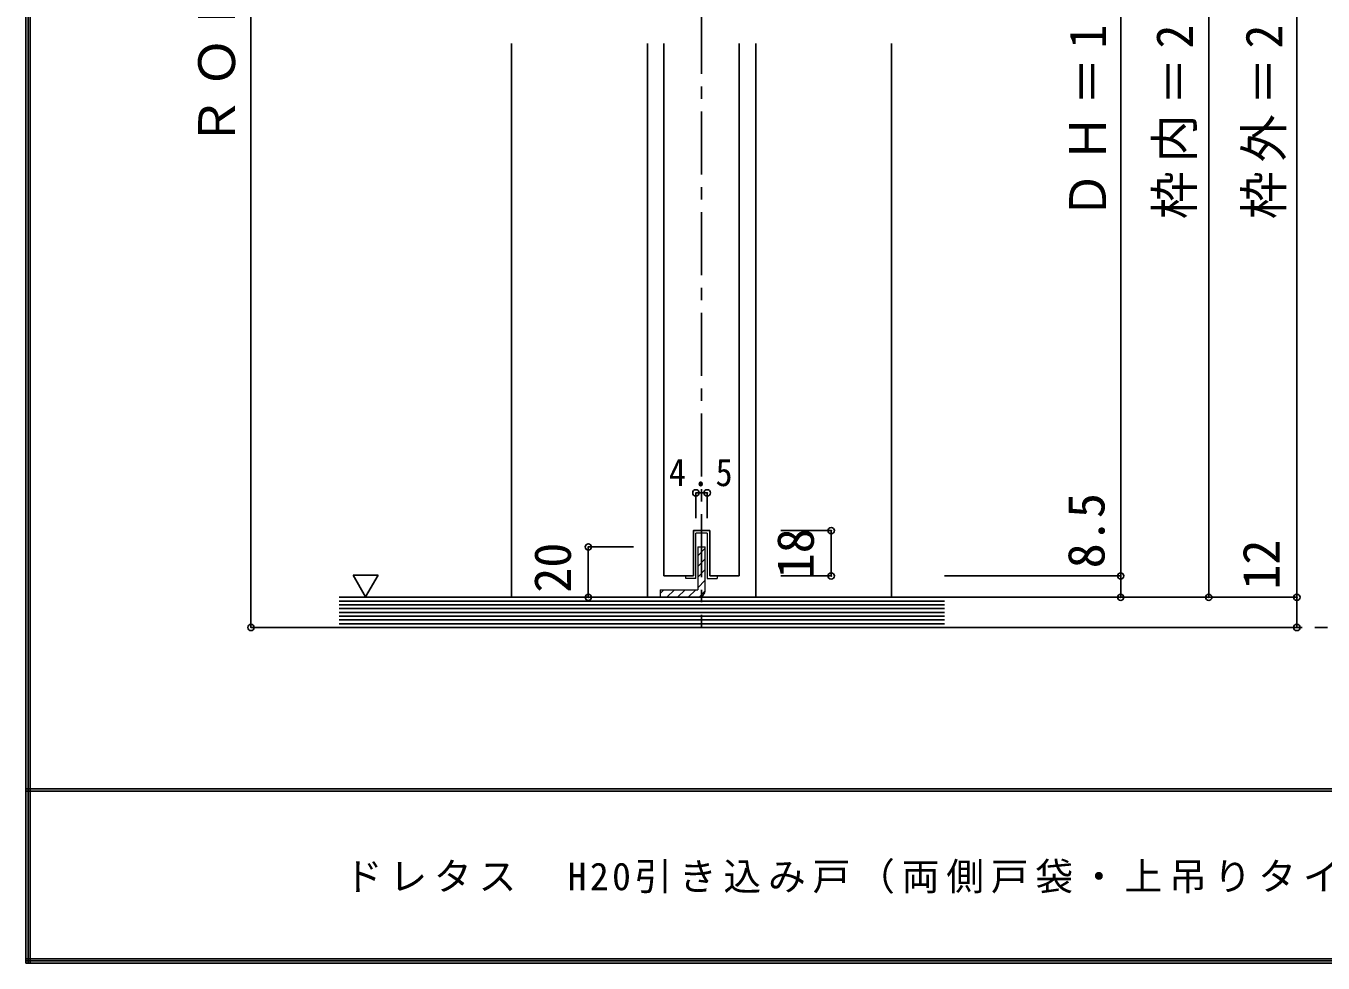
# Model space of a CAD drawing. Units: millimetres at full size, sheet at 1:5; details may follow other scales. Extents: x -973 to 977, y -718 to 696.
# Drawn here: x -973 to -458, y -701 to -328 of the extents above; entities that cross this region are included whole.
import ezdxf
from ezdxf.enums import TextEntityAlignment as Align

# ---------------------------------------------------------------- set-up
doc = ezdxf.new("R2010")
doc.units = ezdxf.units.MM
doc.header["$LTSCALE"] = 5
doc.header["$PDMODE"] = 32
doc.header["$PDSIZE"] = 2.5
doc.linetypes.add('CHAIN1', pattern=[8, 5, -1, 1, -1])
doc.linetypes.add('DASHED1', pattern=[1.8, 1.2, -0.6])
for name, color, linetype in [('0-1_通り芯', 4, 'CHAIN1'), ('0-3_仕上げ', 2, 'Continuous'), ('0-4_枠', 3, 'Continuous'), ('0-6_扉', 6, 'Continuous'), ('0-A_文字', 7, 'Continuous'), ('0-B_寸法', 7, 'Continuous'), ('0-C_ハッチ', 4, 'DASHED1'), ('F-1_枠', 6, 'Continuous'), ('F-A_文字', 7, 'Continuous')]:
    doc.layers.add(name, color=color, linetype=linetype)
doc.layers.add('0-7_金物', color=7, linetype='Continuous', lineweight=18)
doc.styles.add('ＭＳ ゴシック', font='')
doc.styles.get('ＭＳ ゴシック').set_extended_font_data('MS Gothic')

msp = doc.modelspace()

# ---------------------------------------------------------------- linework, layer by layer
at = {"layer": '0-1_通り芯'}
for p, q in [((-704.953, -2.5), (-704.953, -567.5)), ((-851.344, -567.5), (-92.953, -567.5))]:
    msp.add_line(p, q, dxfattribs=at)
at = {"layer": '0-3_仕上げ'}
for p, q in [((-848.953, -555.5), (-608.453, -555.5)), ((-848.953, -567.5), (-608.453, -567.5))]:
    msp.add_line(p, q, dxfattribs=at)
at = {"layer": '0-3_仕上げ', "color": 7}
for p, q in [((-848.953, -557), (-608.453, -557)), ((-848.953, -558.5), (-608.453, -558.5)), ((-848.953, -560), (-608.453, -560)), ((-848.953, -561.5), (-608.453, -561.5)), ((-848.953, -563), (-608.453, -563)), ((-848.953, -564.5), (-608.453, -564.5)), ((-848.953, -566), (-608.453, -566))]:
    msp.add_line(p, q, dxfattribs=at)
at = {"layer": '0-4_枠', "color": 4}
for p, q in [((-780.453, -335.5), (-780.453, -555.5)), ((-726.453, -335.5), (-726.453, -555.5)), ((-683.453, -335.5), (-683.453, -555.5)), ((-629.453, -335.5), (-629.453, -555.5))]:
    msp.add_line(p, q, dxfattribs=at)
at = {"layer": '0-6_扉'}
for p, q in [((-719.953, -335.5), (-719.953, -547)), ((-689.953, -335.5), (-689.953, -547)), ((-701.703, -529), (-701.703, -547)), ((-708.203, -547), (-719.953, -547)), ((-689.953, -547), (-701.703, -547))]:
    msp.add_line(p, q, dxfattribs=at)
msp.add_lwpolyline([(-701.703, -529), (-708.203, -529), (-708.203, -547)], dxfattribs=at)
at = {"layer": '0-7_金物'}
for p, q in [((-708.203, -529), (-701.703, -529)), ((-702.703, -530), (-707.203, -530)), ((-707.203, -548), (-707.203, -530)), ((-702.703, -530), (-702.703, -548)), ((-701.703, -529), (-701.703, -547)), ((-707.203, -548), (-711.203, -548)), ((-702.703, -548), (-698.703, -548))]:
    msp.add_line(p, q, dxfattribs=at)
at = {"layer": '0-7_金物', "color": 3}
for p, q in [((-706.453, -535.5), (-706.453, -552.5)), ((-706.453, -535.5), (-703.453, -535.5)), ((-703.453, -552.5), (-703.453, -535.5)), ((-721.453, -552.5), (-706.453, -552.5)), ((-721.453, -552.5), (-721.453, -555.5)), ((-706.453, -555.5), (-721.453, -555.5))]:
    msp.add_line(p, q, dxfattribs=at)
at = {"layer": '0-7_金物'}
for points in [[(-711.203, -548), (-711.203, -547), (-708.203, -547), (-708.203, -529)], [(-701.703, -547), (-698.703, -547), (-698.703, -548)]]:
    msp.add_lwpolyline(points, dxfattribs=at)
at = {"layer": '0-7_金物', "color": 3}
msp.add_arc((-706.453, -552.5), 3, 270, 0, dxfattribs=at)
at = {"layer": '0-A_文字'}
for p, q in [((-843.388, -546.686), (-833.388, -546.686)), ((-843.388, -546.686), (-838.388, -555.347)), ((-833.388, -546.686), (-838.388, -555.347))]:
    msp.add_line(p, q, dxfattribs=at)
at = {"layer": '0-B_寸法', "color": 4}
for p, q in [((-883.953, -52.5), (-883.953, -567.5)), ((-503.453, -60.5), (-503.453, -555.5)), ((-468.453, -60.5), (-468.453, -567.5)), ((-538.453, -90.5), (-538.453, -555.5)), ((-707.203, -514), (-702.703, -514)), ((-707.203, -514), (-707.203, -524)), ((-702.703, -514), (-702.703, -524)), ((-653.453, -529), (-673.453, -529)), ((-653.453, -547), (-653.453, -529)), ((-749.953, -555.5), (-749.953, -535.5)), ((-731.953, -535.5), (-749.953, -535.5)), ((-653.453, -547), (-673.453, -547)), ((-538.453, -547), (-608.453, -547)), ((-731.953, -555.5), (-749.953, -555.5)), ((-468.453, -555.5), (-608.453, -555.5)), ((-883.953, -567.5), (-848.953, -567.5)), ((-468.453, -567.5), (-608.453, -567.5))]:
    msp.add_line(p, q, dxfattribs=at)
at = {"layer": '0-B_寸法'}
for p in [(-707.203, -514), (-702.703, -514), (-653.453, -529), (-749.953, -535.5), (-653.453, -547), (-538.453, -547), (-749.953, -555.5), (-538.453, -555.5), (-503.453, -555.5), (-468.453, -555.5), (-883.953, -567.5), (-468.453, -567.5)]:
    msp.add_point(p, dxfattribs=at)
at = {"layer": '0-C_ハッチ', "linetype": 'Continuous'}
for p, q in [((-706.453, -538.982), (-703.453, -535.982)), ((-706.453, -543.225), (-703.453, -540.225)), ((-706.453, -547.468), (-703.453, -544.468)), ((-706.453, -551.71), (-703.453, -548.71)), ((-721.453, -553.982), (-719.971, -552.5)), ((-718.728, -555.5), (-715.728, -552.5)), ((-714.485, -555.5), (-711.485, -552.5)), ((-710.243, -555.5), (-707.243, -552.5)), ((-705.959, -555.459), (-703.493, -552.993))]:
    msp.add_line(p, q, dxfattribs=at)
at = {"layer": 'F-1_枠'}
for p, q in [((-973.347, 695.833), (-973.347, -700.833)), ((-972.514, 695.833), (-972.514, -700.833)), ((-971.68, 695.833), (-971.68, -700.833)), ((976.653, -631.667), (-973.347, -631.667)), ((976.653, -632.5), (-973.347, -632.5)), ((976.653, -699.167), (-973.347, -699.167)), ((976.653, -700), (-973.347, -700)), ((976.653, -700.833), (-973.347, -700.833))]:
    msp.add_line(p, q, dxfattribs=at)

# ---------------------------------------------------------------- texts
at = {"layer": '0-B_寸法', "style": 'ＭＳ ゴシック'}
for s, p in [('8.5', (-540.453, -544)), ('18', (-655.953, -548)), ('20', (-752.453, -553.707)), ('12', (-470.953, -552.5))]:
    msp.add_text(s, height=14.66, rotation=90, dxfattribs=at).set_placement(p, align=Align.BOTTOM_LEFT)
at = {"layer": '0-B_寸法', "char_height": 14.66, "attachment_point": 7, "rotation": 90, "style": 'ＭＳ ゴシック'}
for s, insert in [('\\T1.18;ＲＯＨ＝2,055', (-886.453, -376.5)), ('\\T1.19;\\W0.95;ＤＨ＝1,983', (-540.453, -405.25)), ('\\T1.19;\\W0.95;枠内＝2,005', (-505.953, -405.25)), ('\\T1.19;\\W0.95;枠外＝2,035', (-470.453, -405.25))]:
    msp.add_mtext(s, dxfattribs=dict(at, insert=insert))
at = {"layer": '0-B_寸法', "insert": (-717.953, -511.5), "char_height": 11, "attachment_point": 7, "style": 'ＭＳ ゴシック'}
msp.add_mtext('\\T1.38;\\W0.9;4.5', dxfattribs=at)
at = {"layer": 'F-A_文字', "insert": (-846.68, -673.333), "char_height": 11, "attachment_point": 7, "style": 'ＭＳ ゴシック'}
msp.add_mtext('\\T1.18;ドレタス\u3000H20引き込み戸（両側戸袋・上吊りタイプ）調整枠', dxfattribs=at)

doc.saveas('drawing.dxf')
